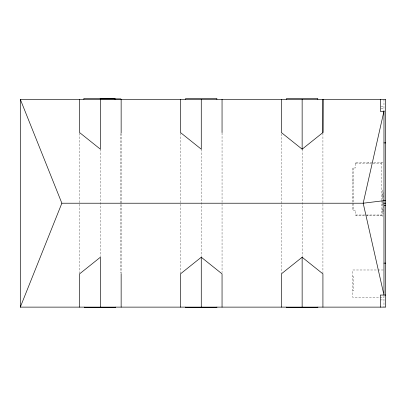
<?xml version="1.0" encoding="UTF-8"?>
<svg xmlns="http://www.w3.org/2000/svg" width="406" height="406" viewBox="0 0 406 406"><rect width="100%" height="100%" fill="white"/><g stroke="black" fill="none" stroke-linecap="round" stroke-linejoin="round"><path stroke-width="0.3" stroke-dasharray="2.03 1.52" d="M380.945 106.529L383.969 106.529M380.945 108.778L383.969 108.778M382.929 162.765L355.392 162.765L355.392 167.962L352.799 167.962L352.799 210.237L355.692 210.237L355.692 215.434L382.929 215.434M355.392 163.202L372.5 163.202M373.058 163.202L381.371 163.202M352.799 180.873L353.23 180.873M352.799 181.309L353.23 181.309M382.67 192.353L383.102 192.353L383.102 213.642L382.67 213.642M382.67 194.246L383.102 194.246M382.67 194.367L383.102 194.367M382.67 195.804L383.102 195.804M382.67 196.027L383.102 196.027M382.67 196.418L383.102 196.418M382.67 196.743L383.102 196.743M352.799 196.895L353.23 196.895M352.799 197.326L353.23 197.326M382.67 201.909L383.102 201.909M382.67 202.487L383.102 202.487M382.67 203.218L383.102 203.218M382.67 203.929L383.102 203.929M382.67 204.522L383.102 204.522M382.67 209.4L383.102 209.4M382.67 209.709L383.102 209.709M352.799 209.806L353.23 209.806M382.67 210.115L383.102 210.115M382.67 210.333L383.102 210.333M382.67 211.709L383.102 211.709M355.692 215.002L381.371 215.002M383.345 269.985L352.799 269.985L352.799 297.425L383.969 297.425M352.799 276.775L353.662 276.775L353.662 290.63L352.799 290.63M380.341 299.922L383.969 299.922M383.969 99.313L383.969 111.168M383.969 295.593L383.969 307.124M382.67 189.947L382.67 216.489M381.371 162.765L381.371 199.757M381.371 200.386L381.371 215.434M380.94 162.765L380.94 163.202M380.94 215.002L380.94 215.434M378.773 215.002L378.773 215.434M368.815 162.765L368.815 163.202M368.384 162.765L368.384 163.202M367.978 215.002L367.978 215.434M367.542 215.002L367.542 215.434M356.316 215.002L356.316 215.434M355.829 162.765L355.829 163.202M353.23 167.962L353.23 210.237M322.922 133.193L322.922 273.238M302.145 149.185L302.145 257.069M281.363 133.828L281.363 272.604M222.052 132.889L222.052 272.604M201.269 149.185L201.269 257.069M180.487 133.193L180.487 273.238M121.145 133.523L121.145 272.908M120.739 133.523L120.739 272.908M100.368 149.185L100.368 257.069M79.586 133.193L79.586 273.238"/><path stroke-width="0.61" d="M281.363 99.313L281.363 132.559L302.145 149.185L322.922 132.559L323.019 99.313M20.3 307.124L61.864 203.218L20.3 99.313L385.7 99.313L385.7 307.124L20.3 307.124L20.3 99.313M222.052 307.124L222.052 273.872L201.269 257.247L180.487 273.872L180.487 307.124M322.922 307.124L322.922 273.872L302.145 257.247L281.363 273.872L281.363 307.124M100.099 98.876L120.881 98.876M383.969 111.356L380.341 111.356L380.341 99.313M383.969 142.892L385.7 142.892M385.7 200.457L363.187 203.218L61.864 203.218M383.969 203.218L385.7 203.218M383.969 205.563L385.7 205.563M383.969 263.134L385.7 263.134M385.7 295.04L380.341 295.04L380.341 307.124M322.922 99.313L322.922 132.559M317.756 99.313L317.756 98.445L286.585 98.445L286.585 99.313M317.822 307.124L317.822 307.555L286.651 307.555L286.651 307.124M302.145 99.313L302.145 149.185M302.145 257.247L302.145 307.124M222.052 99.313L222.052 132.559M216.855 99.313L216.855 98.445L185.684 98.445L185.684 99.313M216.855 307.124L216.855 307.555L185.684 307.555L185.684 307.124M201.269 99.313L201.269 149.185L180.487 132.559L180.487 99.313M201.269 257.247L201.269 307.124M121.145 99.313L121.145 132.889M121.145 273.542L121.145 307.124M115.685 307.124L115.685 307.555L84.514 307.555L84.514 307.124M115.04 99.313L115.04 98.445L83.869 98.445L83.869 99.313M100.368 99.313L100.368 149.185L79.586 132.559L79.586 99.313M100.368 307.124L100.368 257.247L79.586 273.872L79.586 307.124M383.969 111.168L363.187 203.218L383.969 295.04L383.969 111.168"/></g></svg>
